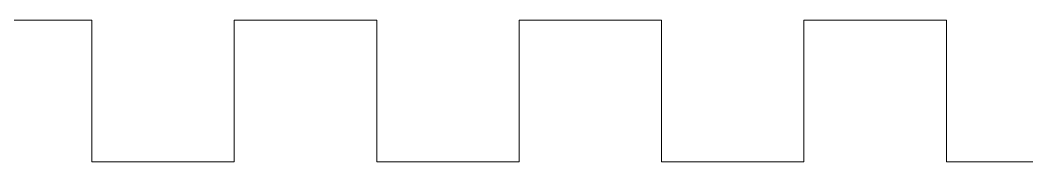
# Model space of a CAD drawing. Header units: millimetres. Extents: x 936 to 2708, y -212 to 661.
# Drawn here: x 2517.19 to 2551.56, y -102.43 to -97.57 of the extents above; entities that cross this region are included whole.
import ezdxf

# ---------------------------------------------------------------- set-up
doc = ezdxf.new("R2010")
doc.units = ezdxf.units.MM
doc.header["$MEASUREMENT"] = 0

msp = doc.modelspace()

# ---------------------------------------------------------------- linework, layer by layer
at = {"color": 1, "lineweight": 0}
for p, q in [((2519.641, -97.566), (2505.053, -97.566)), ((2519.641, -102.428), (2519.641, -97.566)), ((2529.366, -97.566), (2524.503, -97.566)), ((2524.503, -97.566), (2524.503, -102.428)), ((2529.366, -102.428), (2529.366, -97.566)), ((2539.091, -97.566), (2534.228, -97.566)), ((2534.228, -97.566), (2534.228, -102.428)), ((2539.091, -102.428), (2539.091, -97.566)), ((2548.816, -97.566), (2543.953, -97.566)), ((2543.953, -97.566), (2543.953, -102.428)), ((2548.816, -102.428), (2548.816, -97.566)), ((2524.503, -102.428), (2519.641, -102.428)), ((2534.228, -102.428), (2529.366, -102.428)), ((2543.953, -102.428), (2539.091, -102.428)), ((2553.678, -102.428), (2548.816, -102.428))]:
    msp.add_line(p, q, dxfattribs=at)

doc.saveas('drawing.dxf')
